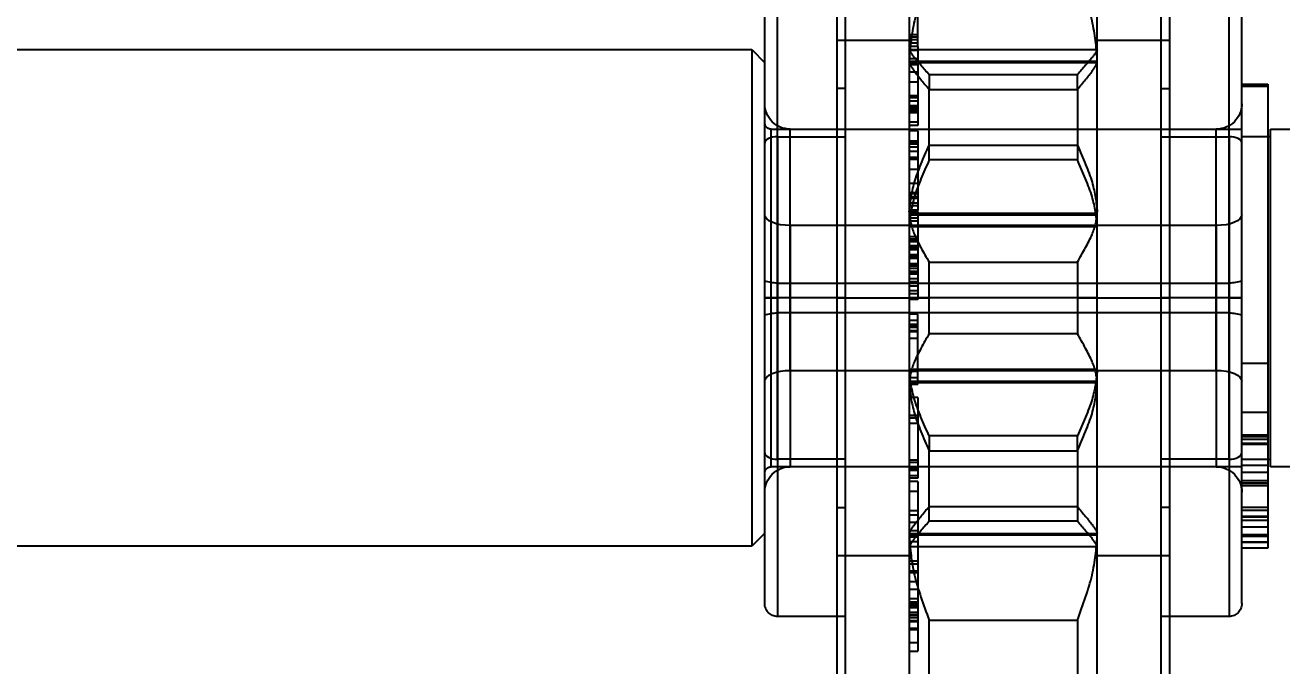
# Model space of a CAD drawing. Header units: metres. Extents: x 0 to 63075, y 0 to 44550.
# Drawn here: x 40773.76 to 40821.94, y 16330.46 to 16355.04 of the extents above; entities that cross this region are included whole.
import ezdxf

# ---------------------------------------------------------------- set-up
doc = ezdxf.new("R2010")
doc.units = ezdxf.units.M
doc.header["$LTSCALE"] = 75
doc.linetypes.add('HIDDEN2', pattern=[4.7625, 3.175, -1.5875])
doc.layers.add('SDM', color=7, linetype='Continuous')
doc.layers.add('ST1', color=7, linetype='HIDDEN2')
doc.styles.add('ROMANS', font='ROMANS.SHX')
doc.dimstyles.new('75___1-75', dxfattribs={"dimscale": 75, "dimtxt": 2.5, "dimasz": 2, "dimexe": 1.5, "dimexo": 1, "dimgap": 0.5, "dimtad": 1, "dimdec": 0, "dimzin": 12, "dimtxsty": 'ROMANS', "dimcen": 0, "dimclrd": 256, "dimclre": 256, "dimclrt": 3, "dimazin": 3, "dimtfac": 1, "dimtdec": 0, "dimtmove": 0, "dimatfit": 0, "dimfxl": 1, "dimlwd": -1, "dimlwe": -1, "dimarcsym": 0})

# ---------------------------------------------------------------- blocks, each defined once
blk = doc.blocks.new('*D36')
at = {"layer": 'Defpoints', "color": 0, "transparency": 16777216}
for p in [(40691.256, 16728.439), (43023.918, 16728.439), (40843.493, 16285.374)]:
    blk.add_point(p, dxfattribs=at)
at = {"layer": 'SDM', "transparency": 16777216}
for p, q in [((43023.918, 16878.439), (43023.918, 17585.582)), ((40766.256, 16728.439), (43136.418, 16728.439)), ((43023.918, 16285.374), (43023.918, 16728.439)), ((40918.493, 16285.374), (43136.418, 16285.374)), ((43023.918, 16135.374), (43023.918, 15985.374))]:
    blk.add_line(p, q, dxfattribs=at)
for points in [[(42998.918, 16878.439), (43048.918, 16878.439), (43023.918, 16728.439)], [(42998.918, 16135.374), (43048.918, 16135.374), (43023.918, 16285.374)]]:
    blk.add_solid(points, dxfattribs=at)
at = {"layer": 'SDM', "color": 3, "transparency": 16777216, "insert": (42892.668, 17307.01), "char_height": 187.5, "attachment_point": 5, "rotation": 90, "style": 'ROMANS'}
blk.add_mtext('443', dxfattribs=at)
blk = doc.blocks.new('A$C3224c420')
at = {"layer": 'ST1'}
for p, q in [((76.625, 1423.984), (76.625, 1394.546)), ((89.375, 1423.984), (89.375, 1394.546)), ((76.944, 1396.401), (76.944, 1420.32)), ((89.056, 1420.32), (89.056, 1396.401)), ((79.395, 1413.474), (79.395, 1419.111)), ((86.605, 1419.111), (86.605, 1413.474)), ((74.344, 1398.256), (74.344, 1416.655)), ((74.344, 1404.44), (74.344, 1416.655)), ((91.656, 1398.256), (91.656, 1416.655)), ((91.656, 1404.44), (91.656, 1416.655)), ((73.855, 1398.503), (73.855, 1416.166)), ((92.145, 1398.503), (92.145, 1416.166)), ((86.27, 1414.529), (86.27, 1415.929)), ((79.395, 1414.334), (76.625, 1414.334)), ((86.27, 1414.529), (86.605, 1414.529)), ((86.27, 1414.082), (86.27, 1414.529)), ((86.27, 1414.445), (86.605, 1414.445)), ((86.27, 1414.34), (86.605, 1414.34)), ((86.27, 1414.213), (86.605, 1414.213)), ((89.375, 1414.334), (86.605, 1414.334)), ((86.605, 1413.969), (79.395, 1413.969)), ((86.27, 1414.082), (86.605, 1414.082)), ((86.27, 1414.082), (86.27, 1413.38)), ((86.27, 1413.934), (86.605, 1413.934)), ((86.27, 1413.618), (86.605, 1413.618)), ((92.645, 1413.965), (92.145, 1413.465)), ((92.645, 1413.965), (92.645, 1399.618)), ((293.355, 1413.965), (92.645, 1413.965)), ((79.395, 1413.526), (79.395, 1413.596)), ((86.605, 1413.526), (79.395, 1413.526)), ((86.605, 1413.474), (79.395, 1413.474)), ((79.395, 1413.466), (79.395, 1413.474)), ((79.395, 1407.225), (79.395, 1413.466)), ((86.27, 1413.487), (86.605, 1413.487)), ((86.27, 1413.38), (86.27, 1411.05)), ((86.27, 1413.38), (86.605, 1413.38)), ((86.605, 1413.596), (86.605, 1413.526)), ((86.605, 1413.474), (86.605, 1413.466)), ((86.605, 1413.466), (86.605, 1407.225)), ((72.855, 1412.64), (72.855, 1412.563)), ((73.855, 1412.64), (72.855, 1412.64)), ((80.157, 1412.439), (80.157, 1413.005)), ((80.157, 1413.005), (85.843, 1413.005)), ((85.843, 1413.005), (85.843, 1412.439)), ((86.27, 1413.101), (86.605, 1413.101)), ((86.27, 1412.72), (86.605, 1412.72)), ((72.855, 1412.563), (72.855, 1397.32)), ((73.855, 1412.563), (72.855, 1412.563)), ((76.944, 1412.479), (76.625, 1412.479)), ((80.157, 1412.439), (80.157, 1409.734)), ((85.843, 1412.439), (80.157, 1412.439)), ((85.843, 1409.734), (85.843, 1412.439)), ((86.27, 1412.194), (86.605, 1412.194)), ((89.056, 1412.479), (89.375, 1412.479)), ((86.27, 1412.115), (86.605, 1412.115)), ((86.27, 1411.984), (86.605, 1411.984)), ((86.27, 1411.812), (86.605, 1411.812)), ((86.27, 1411.738), (86.605, 1411.738)), ((86.27, 1411.668), (86.605, 1411.668)), ((86.27, 1411.611), (86.605, 1411.611)), ((86.27, 1411.538), (86.605, 1411.538)), ((72.755, 1410.915), (68.5, 1410.915)), ((72.755, 1397.965), (72.755, 1410.915)), ((91.895, 1410.915), (73.855, 1410.915)), ((91.168, 1410.915), (74.832, 1410.915)), ((74.832, 1403.876), (74.832, 1410.911)), ((74.832, 1401.661), (74.832, 1410.894)), ((86.27, 1411.181), (86.605, 1411.181)), ((86.27, 1411.05), (86.605, 1411.05)), ((86.27, 1410.853), (86.27, 1410.227)), ((86.27, 1410.853), (86.605, 1410.853)), ((91.168, 1403.876), (91.168, 1410.911)), ((91.168, 1401.661), (91.168, 1410.894)), ((91.895, 1397.982), (91.895, 1410.898)), ((91.895, 1398.012), (91.895, 1410.868)), ((73.855, 1410.64), (72.755, 1410.64)), ((73.855, 1410.64), (72.855, 1410.64)), ((76.944, 1410.624), (74.344, 1410.624)), ((74.344, 1410.624), (74.344, 1392.225)), ((85.843, 1410.307), (80.157, 1410.307)), ((86.27, 1410.456), (86.605, 1410.456)), ((86.27, 1410.389), (86.605, 1410.389)), ((86.27, 1410.338), (86.605, 1410.338)), ((91.656, 1410.624), (89.056, 1410.624)), ((91.656, 1410.624), (91.656, 1392.225)), ((86.27, 1410.227), (86.27, 1409.833)), ((86.27, 1410.227), (86.605, 1410.227)), ((86.27, 1410.064), (86.605, 1410.064)), ((86.27, 1409.833), (86.27, 1408.259)), ((86.27, 1409.833), (86.605, 1409.833)), ((86.27, 1409.756), (86.605, 1409.756)), ((80.157, 1409.734), (85.843, 1409.734)), ((86.27, 1409.364), (86.605, 1409.364)), ((86.27, 1408.835), (86.605, 1408.835)), ((86.27, 1408.474), (86.605, 1408.474)), ((86.27, 1408.441), (86.605, 1408.441)), ((86.27, 1408.315), (86.605, 1408.315)), ((86.27, 1408.259), (86.605, 1408.259)), ((86.27, 1408.259), (86.27, 1407.813)), ((86.27, 1408.072), (86.605, 1408.072)), ((86.27, 1407.976), (86.605, 1407.976)), ((86.605, 1407.688), (79.395, 1407.688)), ((79.395, 1407.605), (79.395, 1407.633)), ((86.605, 1407.633), (79.395, 1407.633)), ((86.27, 1407.813), (86.605, 1407.813)), ((86.27, 1407.775), (86.27, 1407.813)), ((86.27, 1407.775), (86.605, 1407.775)), ((86.27, 1407.732), (86.27, 1407.775)), ((86.27, 1407.732), (86.27, 1407.502)), ((86.605, 1407.732), (86.27, 1407.732)), ((86.27, 1407.502), (86.605, 1407.502)), ((86.27, 1407.502), (86.27, 1404.385)), ((86.605, 1407.397), (86.27, 1407.397)), ((86.605, 1407.633), (86.605, 1407.605)), ((74.832, 1407.219), (91.168, 1407.219)), ((74.832, 1407.219), (74.832, 1397.986)), ((79.395, 1407.176), (79.395, 1407.225)), ((86.605, 1407.176), (79.395, 1407.176)), ((79.395, 1401.192), (79.395, 1407.176)), ((86.27, 1407.213), (86.605, 1407.213)), ((86.605, 1407.225), (86.605, 1407.176)), ((86.605, 1407.176), (86.605, 1401.192)), ((91.168, 1407.219), (91.168, 1397.986)), ((86.27, 1406.789), (86.605, 1406.789)), ((86.27, 1406.694), (86.605, 1406.694)), ((86.27, 1406.637), (86.605, 1406.637)), ((86.27, 1406.615), (86.605, 1406.615)), ((86.27, 1406.593), (86.605, 1406.593)), ((86.27, 1406.445), (86.605, 1406.445)), ((86.27, 1406.401), (86.605, 1406.401)), ((86.27, 1406.362), (86.605, 1406.362)), ((86.27, 1406.287), (86.605, 1406.287)), ((86.27, 1406.093), (86.605, 1406.093)), ((86.27, 1406.064), (86.605, 1406.064)), ((86.27, 1406.009), (86.605, 1406.009)), ((86.27, 1405.96), (86.605, 1405.96)), ((80.157, 1405.812), (80.157, 1404.44)), ((85.843, 1405.812), (80.157, 1405.812)), ((85.843, 1404.44), (85.843, 1405.812)), ((86.27, 1405.754), (86.605, 1405.754)), ((86.27, 1405.738), (86.605, 1405.738)), ((86.27, 1405.737), (86.605, 1405.737)), ((86.27, 1405.736), (86.605, 1405.736)), ((86.27, 1405.721), (86.605, 1405.721)), ((86.27, 1405.659), (86.605, 1405.659)), ((86.27, 1405.577), (86.605, 1405.577)), ((86.27, 1405.455), (86.605, 1405.455)), ((86.27, 1405.426), (86.605, 1405.426)), ((86.27, 1405.426), (86.605, 1405.426)), ((86.27, 1405.424), (86.605, 1405.424)), ((74.832, 1405.004), (74.832, 1397.969)), ((91.168, 1405.004), (74.832, 1405.004)), ((86.27, 1405.359), (86.605, 1405.359)), ((86.27, 1405.18), (86.605, 1405.18)), ((86.27, 1405.06), (86.605, 1405.06)), ((91.168, 1405.004), (91.168, 1397.969)), ((86.605, 1404.904), (86.27, 1404.904)), ((86.27, 1404.72), (86.605, 1404.72)), ((86.605, 1404.616), (86.27, 1404.616)), ((73.855, 1404.44), (74.344, 1404.44)), ((74.344, 1404.44), (73.855, 1404.44)), ((74.344, 1404.44), (74.344, 1392.225)), ((74.344, 1404.44), (76.944, 1404.44)), ((79.395, 1404.44), (76.625, 1404.44)), ((76.944, 1404.44), (76.625, 1404.44)), ((79.395, 1404.44), (80.157, 1404.44)), ((80.157, 1404.44), (79.395, 1404.44)), ((80.157, 1404.44), (80.157, 1403.068)), ((80.157, 1404.44), (85.843, 1404.44)), ((85.843, 1403.068), (85.843, 1404.44)), ((85.843, 1404.44), (86.605, 1404.44)), ((86.605, 1404.44), (85.843, 1404.44)), ((86.27, 1404.385), (86.605, 1404.385)), ((89.375, 1404.44), (86.605, 1404.44)), ((89.056, 1404.44), (89.375, 1404.44)), ((89.056, 1404.44), (91.656, 1404.44)), ((91.656, 1404.44), (92.145, 1404.44)), ((92.145, 1404.44), (91.656, 1404.44)), ((91.656, 1404.44), (91.656, 1392.225)), ((74.832, 1403.876), (91.168, 1403.876)), ((86.27, 1403.425), (86.27, 1403.825)), ((86.27, 1403.825), (86.605, 1403.825)), ((86.27, 1403.574), (86.605, 1403.574)), ((80.157, 1403.068), (85.843, 1403.068)), ((86.27, 1403.343), (86.27, 1403.425)), ((86.27, 1403.425), (86.605, 1403.425)), ((86.27, 1403.343), (86.605, 1403.343)), ((86.27, 1403.14), (86.27, 1403.343)), ((86.27, 1403.302), (86.605, 1403.302)), ((86.27, 1403.174), (86.605, 1403.174)), ((86.27, 1401.871), (86.27, 1403.14)), ((86.27, 1403.14), (86.605, 1403.14)), ((86.27, 1402.89), (86.605, 1402.89)), ((72.855, 1401.924), (73.855, 1401.924)), ((91.168, 1401.661), (74.832, 1401.661)), ((86.605, 1401.704), (79.395, 1401.704)), ((86.27, 1401.374), (86.27, 1401.871)), ((86.27, 1401.62), (86.605, 1401.62)), ((79.395, 1401.247), (79.395, 1401.275)), ((86.605, 1401.247), (79.395, 1401.247)), ((86.605, 1401.192), (79.395, 1401.192)), ((79.395, 1401.141), (79.395, 1401.192)), ((79.395, 1394.916), (79.395, 1401.141)), ((86.27, 1401.374), (86.605, 1401.374)), ((86.27, 1401.123), (86.27, 1401.374)), ((86.27, 1401.123), (86.605, 1401.123)), ((86.605, 1401.275), (86.605, 1401.247)), ((86.605, 1401.192), (86.605, 1401.141)), ((86.605, 1401.141), (86.605, 1394.916)), ((86.27, 1400.623), (86.27, 1398.217)), ((86.27, 1400.623), (86.605, 1400.623)), ((72.855, 1400.05), (73.855, 1400.05)), ((86.27, 1399.936), (86.605, 1399.936)), ((86.27, 1399.915), (86.605, 1399.915)), ((86.27, 1399.831), (86.605, 1399.831)), ((72.855, 1399.177), (73.855, 1399.177)), ((86.27, 1399.627), (86.605, 1399.627)), ((92.645, 1399.618), (92.645, 1394.915)), ((73.855, 1399.13), (72.855, 1399.13)), ((72.855, 1399.013), (73.855, 1399.013)), ((72.855, 1398.853), (73.855, 1398.853)), ((72.855, 1398.813), (73.855, 1398.813)), ((80.157, 1398.573), (80.157, 1399.146)), ((80.157, 1399.146), (85.843, 1399.146)), ((85.843, 1399.146), (85.843, 1398.573)), ((72.755, 1398.24), (73.855, 1398.24)), ((72.855, 1398.242), (73.855, 1398.242)), ((72.855, 1398.24), (73.855, 1398.24)), ((73.855, 1392.714), (73.855, 1398.503)), ((74.344, 1398.256), (76.944, 1398.256)), ((80.157, 1398.573), (80.157, 1395.875)), ((85.843, 1398.573), (80.157, 1398.573)), ((85.843, 1395.875), (85.843, 1398.573)), ((86.27, 1398.217), (86.605, 1398.217)), ((86.27, 1398.217), (86.27, 1398.133)), ((89.056, 1398.256), (91.656, 1398.256)), ((92.145, 1392.714), (92.145, 1398.503)), ((68.5, 1397.965), (72.755, 1397.965)), ((72.855, 1398.019), (73.855, 1398.019)), ((73.855, 1397.763), (72.855, 1397.763)), ((73.855, 1397.965), (91.895, 1397.965)), ((74.832, 1397.965), (91.168, 1397.965)), ((86.27, 1398.133), (86.605, 1398.133)), ((86.27, 1398.133), (86.27, 1397.903)), ((86.27, 1397.903), (86.27, 1397.818)), ((86.27, 1397.903), (86.605, 1397.903)), ((86.27, 1397.818), (86.605, 1397.818)), ((86.27, 1397.818), (86.27, 1397.614)), ((72.855, 1397.43), (73.855, 1397.43)), ((73.855, 1397.354), (72.855, 1397.354)), ((72.855, 1397.32), (73.855, 1397.32)), ((72.855, 1397.32), (72.855, 1396.409)), ((72.855, 1397.238), (73.855, 1397.238)), ((86.27, 1397.614), (86.605, 1397.614)), ((86.27, 1397.614), (86.27, 1397.53)), ((86.27, 1397.53), (86.605, 1397.53)), ((86.27, 1397.399), (86.27, 1397.021)), ((86.27, 1397.399), (86.605, 1397.399)), ((86.27, 1397.021), (86.27, 1396.114)), ((86.27, 1397.021), (86.605, 1397.021)), ((72.855, 1396.409), (73.855, 1396.409)), ((72.855, 1396.409), (72.855, 1395.349)), ((72.855, 1396.29), (73.855, 1396.29)), ((76.625, 1396.401), (76.944, 1396.401)), ((76.944, 1388.561), (76.944, 1396.401)), ((85.843, 1396.441), (80.157, 1396.441)), ((86.27, 1396.275), (86.605, 1396.275)), ((89.375, 1396.401), (89.056, 1396.401)), ((89.056, 1396.401), (89.056, 1388.561)), ((72.855, 1396.063), (73.855, 1396.063)), ((72.855, 1396.037), (73.855, 1396.037)), ((72.855, 1395.907), (73.855, 1395.907)), ((80.157, 1395.875), (85.843, 1395.875)), ((86.27, 1396.114), (86.27, 1395.511)), ((86.27, 1396.114), (86.605, 1396.114)), ((86.27, 1395.83), (86.605, 1395.83)), ((72.855, 1395.654), (73.855, 1395.654)), ((72.855, 1395.349), (73.855, 1395.349)), ((72.855, 1395.349), (72.855, 1395.06)), ((86.605, 1395.406), (79.395, 1395.406)), ((79.395, 1395.284), (79.395, 1395.354)), ((86.605, 1395.354), (79.395, 1395.354)), ((86.27, 1395.511), (86.27, 1395.083)), ((86.27, 1395.511), (86.605, 1395.511)), ((86.605, 1395.354), (86.605, 1395.284)), ((92.145, 1395.415), (92.645, 1394.915)), ((72.855, 1395.29), (73.855, 1395.29)), ((72.855, 1395.079), (73.855, 1395.079)), ((72.855, 1395.06), (72.855, 1394.843)), ((72.855, 1395.06), (73.855, 1395.06)), ((72.855, 1394.843), (73.855, 1394.843)), ((79.395, 1394.911), (79.395, 1394.916)), ((86.605, 1394.911), (79.395, 1394.911)), ((79.395, 1389.303), (79.395, 1394.911)), ((86.27, 1395.268), (86.605, 1395.268)), ((86.27, 1395.083), (86.27, 1394.233)), ((86.27, 1395.083), (86.605, 1395.083)), ((86.605, 1394.916), (86.605, 1394.911)), ((86.605, 1394.911), (86.605, 1389.303)), ((92.645, 1394.915), (293.355, 1394.915)), ((76.625, 1394.546), (79.395, 1394.546)), ((76.625, 1394.546), (76.625, 1384.896)), ((86.27, 1394.34), (86.605, 1394.34)), ((86.605, 1394.546), (89.375, 1394.546)), ((89.375, 1394.546), (89.375, 1384.896)), ((86.27, 1394.233), (86.605, 1394.233)), ((86.27, 1394.233), (86.27, 1390.887)), ((86.27, 1393.962), (86.605, 1393.962)), ((86.27, 1393.899), (86.605, 1393.899)), ((86.27, 1393.551), (86.605, 1393.551)), ((86.27, 1393.254), (86.605, 1393.254)), ((86.27, 1392.894), (86.605, 1392.894)), ((86.27, 1392.77), (86.605, 1392.77)), ((86.27, 1392.714), (86.605, 1392.714)), ((86.27, 1392.649), (86.605, 1392.649)), ((86.27, 1392.626), (86.605, 1392.626)), ((86.27, 1392.56), (86.605, 1392.56)), ((74.344, 1392.225), (76.944, 1392.225)), ((80.157, 1392.077), (80.157, 1389.499)), ((85.843, 1392.077), (80.157, 1392.077)), ((85.843, 1389.499), (85.843, 1392.077)), ((86.27, 1392.37), (86.605, 1392.37)), ((86.27, 1392.29), (86.605, 1392.29)), ((86.27, 1392.266), (86.605, 1392.266)), ((86.27, 1392.165), (86.605, 1392.165)), ((86.27, 1392.057), (86.605, 1392.057)), ((86.27, 1392.045), (86.605, 1392.045)), ((86.27, 1392.041), (86.605, 1392.041)), ((86.27, 1392.02), (86.605, 1392.02)), ((89.056, 1392.225), (91.656, 1392.225)), ((86.27, 1391.762), (86.605, 1391.762)), ((86.27, 1391.759), (86.605, 1391.759)), ((86.27, 1391.707), (86.605, 1391.707)), ((86.605, 1391.221), (86.27, 1391.221)), ((86.605, 1390.887), (86.27, 1390.887))]:
    blk.add_line(p, q, dxfattribs=at)
at = {"layer": 'ST1', "flags": 128}
for points in [[(73.855, 1410.377), (73.864, 1410.425), (73.892, 1410.471), (73.937, 1410.514), (73.998, 1410.551), (74.072, 1410.582), (74.157, 1410.605), (74.248, 1410.619), (74.344, 1410.624)], [(91.656, 1410.624), (91.752, 1410.619), (91.843, 1410.605), (91.928, 1410.582), (92.002, 1410.551), (92.063, 1410.514), (92.108, 1410.471), (92.136, 1410.425), (92.145, 1410.377)], [(73.855, 1407.638), (73.874, 1407.556), (73.929, 1407.478), (74.02, 1407.405), (74.141, 1407.342), (74.289, 1407.29), (74.458, 1407.251), (74.642, 1407.227), (74.832, 1407.219)], [(91.168, 1407.219), (91.358, 1407.227), (91.542, 1407.251), (91.711, 1407.29), (91.859, 1407.342), (91.98, 1407.405), (92.071, 1407.478), (92.126, 1407.556), (92.145, 1407.638)], [(74.832, 1401.661), (74.642, 1401.653), (74.458, 1401.629), (74.289, 1401.59), (74.141, 1401.538), (74.02, 1401.475), (73.929, 1401.402), (73.874, 1401.324), (73.855, 1401.242)], [(92.145, 1401.242), (92.126, 1401.324), (92.071, 1401.402), (91.98, 1401.475), (91.859, 1401.538), (91.711, 1401.59), (91.542, 1401.629), (91.358, 1401.653), (91.168, 1401.661)], [(74.344, 1398.256), (74.248, 1398.261), (74.157, 1398.275), (74.072, 1398.298), (73.998, 1398.329), (73.937, 1398.366), (73.892, 1398.409), (73.864, 1398.455), (73.855, 1398.503)], [(92.145, 1398.503), (92.136, 1398.455), (92.108, 1398.409), (92.063, 1398.366), (92.002, 1398.329), (91.928, 1398.298), (91.843, 1398.275), (91.752, 1398.261), (91.656, 1398.256)]]:
    blk.add_lwpolyline(points, dxfattribs=at)
at = {"layer": 'ST1'}
for centre, radius, start, end in [((74.832, 1411.892), 0.977, 180, 270), ((91.168, 1411.892), 0.977, 270, 0), ((91.895, 1411.165), 0.25, 270, 0), ((74.59, 1407.871), 2.877, 255.2041, 274.8338), ((91.41, 1407.871), 2.877, 265.1662, 284.7959), ((74.59, 1401.009), 2.877, 85.1662, 104.7959), ((91.41, 1401.009), 2.877, 75.2041, 94.8338), ((74.832, 1396.988), 0.977, 90, 180), ((91.168, 1396.988), 0.977, 0, 90), ((91.895, 1397.715), 0.25, 0, 90), ((74.344, 1392.714), 0.489, 180, 270), ((91.656, 1392.714), 0.489, 270, 0)]:
    blk.add_arc(centre, radius, start, end, dxfattribs=at)
for points, knots in [([(79.395, 1413.596), (79.433, 1414.07), (79.508, 1415.018), (79.941, 1416.208), (80.157, 1416.803)], [0, 0, 0, 0, 0.499459, 1, 1, 1, 1]), ([(85.843, 1416.803), (86.059, 1416.208), (86.492, 1415.018), (86.567, 1414.07), (86.605, 1413.596)], [0, 0, 0, 0, 0.500534, 1, 1, 1, 1]), ([(79.395, 1413.964), (79.433, 1413.894), (79.508, 1413.753), (79.941, 1413.254), (80.157, 1413.005)], [0, 0, 0, 0, 0.499459, 1, 1, 1, 1]), ([(85.843, 1413.005), (86.059, 1413.254), (86.492, 1413.753), (86.567, 1413.894), (86.605, 1413.964)], [0, 0, 0, 0, 0.500533, 1, 1, 1, 1]), ([(80.157, 1412.439), (79.941, 1412.699), (79.508, 1413.219), (79.433, 1413.384), (79.395, 1413.466)], [0, 0, 0, 0, 0.500529, 1, 1, 1, 1]), ([(86.605, 1413.466), (86.567, 1413.384), (86.492, 1413.219), (86.059, 1412.699), (85.843, 1412.439)], [0, 0, 0, 0, 0.499464, 1, 1, 1, 1]), ([(80.157, 1410.307), (79.941, 1409.807), (79.508, 1408.807), (79.433, 1408.095), (79.395, 1407.739)], [0, 0, 0, 0, 0.500152, 1, 1, 1, 1]), ([(86.605, 1407.739), (86.567, 1408.094), (86.492, 1408.806), (86.06, 1409.806), (85.843, 1410.307)], [0, 0, 0, 0, 0.499124, 1, 1, 1, 1]), ([(79.395, 1407.225), (79.433, 1407.57), (79.508, 1408.261), (79.941, 1409.243), (80.157, 1409.734)], [0, 0, 0, 0, 0.49948, 1, 1, 1, 1]), ([(85.843, 1409.734), (86.059, 1409.243), (86.492, 1408.261), (86.567, 1407.57), (86.605, 1407.225)], [0, 0, 0, 0, 0.500513, 1, 1, 1, 1]), ([(80.157, 1405.812), (79.941, 1406.192), (79.508, 1406.954), (79.433, 1407.388), (79.395, 1407.605)], [0, 0, 0, 0, 0.500133, 1, 1, 1, 1]), ([(86.605, 1407.605), (86.567, 1407.388), (86.492, 1406.955), (86.06, 1406.193), (85.843, 1405.812)], [0, 0, 0, 0, 0.499098, 1, 1, 1, 1]), ([(79.395, 1401.275), (79.433, 1401.492), (79.508, 1401.925), (79.94, 1402.687), (80.157, 1403.068)], [0, 0, 0, 0, 0.499098, 1, 1, 1, 1]), ([(85.843, 1403.068), (86.059, 1402.688), (86.492, 1401.926), (86.567, 1401.492), (86.605, 1401.275)], [0, 0, 0, 0, 0.500133, 1, 1, 1, 1]), ([(79.395, 1401.655), (79.433, 1401.31), (79.508, 1400.619), (79.941, 1399.637), (80.157, 1399.146)], [0, 0, 0, 0, 0.49948, 1, 1, 1, 1]), ([(85.843, 1399.146), (86.059, 1399.637), (86.492, 1400.619), (86.567, 1401.31), (86.605, 1401.655)], [0, 0, 0, 0, 0.500513, 1, 1, 1, 1]), ([(80.157, 1398.573), (79.941, 1399.073), (79.508, 1400.073), (79.433, 1400.785), (79.395, 1401.141)], [0, 0, 0, 0, 0.500152, 1, 1, 1, 1]), ([(86.605, 1401.141), (86.567, 1400.786), (86.492, 1400.074), (86.06, 1399.074), (85.843, 1398.573)], [0, 0, 0, 0, 0.499124, 1, 1, 1, 1]), ([(80.157, 1396.441), (79.941, 1396.181), (79.508, 1395.661), (79.433, 1395.496), (79.395, 1395.414)], [0, 0, 0, 0, 0.500529, 1, 1, 1, 1]), ([(86.605, 1395.414), (86.567, 1395.496), (86.492, 1395.661), (86.059, 1396.181), (85.843, 1396.441)], [0, 0, 0, 0, 0.499464, 1, 1, 1, 1]), ([(79.395, 1394.916), (79.433, 1394.986), (79.508, 1395.127), (79.941, 1395.626), (80.157, 1395.875)], [0, 0, 0, 0, 0.499459, 1, 1, 1, 1]), ([(85.843, 1395.875), (86.059, 1395.626), (86.492, 1395.127), (86.567, 1394.986), (86.605, 1394.916)], [0, 0, 0, 0, 0.500534, 1, 1, 1, 1]), ([(80.157, 1392.077), (79.941, 1392.672), (79.508, 1393.862), (79.433, 1394.81), (79.395, 1395.284)], [0, 0, 0, 0, 0.500534, 1, 1, 1, 1]), ([(86.605, 1395.284), (86.567, 1394.81), (86.492, 1393.862), (86.059, 1392.672), (85.843, 1392.077)], [0, 0, 0, 0, 0.499459, 1, 1, 1, 1])]:
    blk.add_open_spline(points, degree=3, knots=knots, dxfattribs=at)

msp = doc.modelspace()

# ---------------------------------------------------------------- block references
at = {"layer": 'SDM', "xscale": -1}
msp.add_blockref('A$C3224c420', (40894.255, 14940.137), dxfattribs=at)

# ---------------------------------------------------------------- dimensions: what is measured, and where the dimension line sits
at = {"layer": 'SDM'}
dim = msp.add_linear_dim(base=(43023.918, 16728.439), p1=(40843.493, 16285.374), p2=(40691.256, 16728.439), angle=90, dimstyle='75___1-75', dxfattribs=at)
dim.commit()
dim.dimension.update_dxf_attribs({"geometry": '*D36', "text_midpoint": (42892.668, 17307.01)})

doc.saveas('drawing.dxf')
